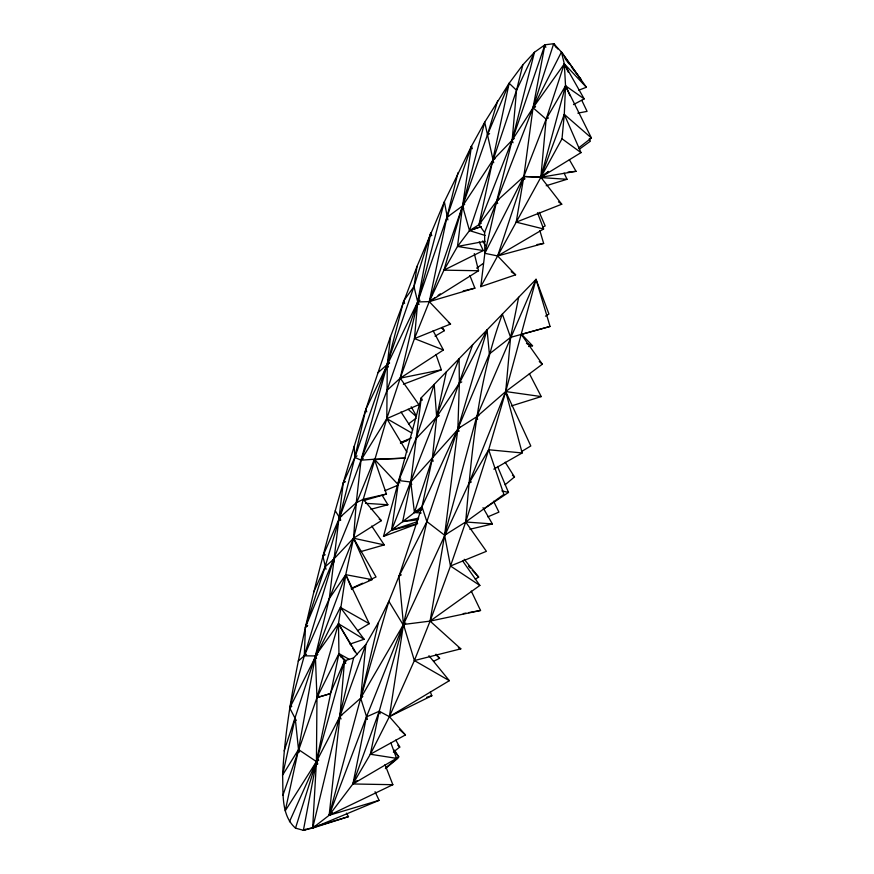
<?xml version="1.0" encoding="UTF-8"?>
<svg xmlns="http://www.w3.org/2000/svg" width="874" height="874" viewBox="0 0 874 874"><rect width="100%" height="100%" fill="white"/><g stroke="black" fill="none" stroke-linecap="round" stroke-linejoin="round"><path stroke-width="1.31" d="M390.591 336.457C356.854 431.68 328.231 528.759 305.441 627.182C294.888 675.963 285.099 725.202 282.586 775.14C283.362 792.926 280.816 815.081 295.499 828.148L303.398 830.3L316.432 761.604L338.948 653.599L338.467 623.741L345.765 574.677L353.533 538.209L363.245 499.316L386.789 418.624L387.28 364.392L390.591 336.457L417.04 266.341L444.363 201.763L471.479 146.177L484.72 122.196L509.16 83.249L522.86 64.807L534.473 52.254L544.917 44.814L553.679 43.7L561.447 52.047L581.035 79.556L571.378 66.905M305.845 829.186L303.398 830.3L312.652 828.049L316.432 761.604L316.967 697.605L315.372 655.937L329.312 598.57L343.22 483.027L354.855 457.397L413.981 286.552L430.663 233.118L431.8 235.532M446.308 371.909L436.672 416.974L432.324 458.686L421.967 506.734L398.97 576.283L388.854 601.301L378.464 622.485L365.824 644.542L353.588 657.925L312.652 828.049L329.159 815.278L352.899 783.967L370.336 754.251L389.378 716.658L414.374 660.558L430.084 621.108L444.615 535.227L457.878 428.73L459.353 383.205L459.112 358.69L391.596 530.157L417.608 523.745L416.527 521.275M296.199 720.394L289.72 708.027L304.294 655.839L305.441 627.182L325.139 566.778L339.549 517.67L354.855 457.397L365.802 409.382L417.696 301.923L471.479 146.177L472.321 148.711M557.699 48.977L553.679 43.7L533.031 107.764L484.6 232.528L484.83 253.307L497.645 255.951L515.616 274.829L480.776 286.672L562.015 138.769L564.287 114.374L565.533 85.794L564.32 63.868L561.447 52.047L533.031 107.764L512.186 140.19L492.816 160.248L462.554 206.067L429.287 301.639L414.473 338.588L400.237 378.158L386.789 418.624L361.028 460.183L339.549 517.681L322.877 556.148L326.002 569.302M298.209 661.028L304.294 655.839L329.312 598.57L353.533 538.209L356.264 502.725L361.028 460.183L387.28 364.392L403.646 300.94L413.981 286.552L417.04 266.341M375.055 791.713L379.087 800.344L329.159 815.278L339.899 716.494L344.52 660.853L338.948 653.599L316.967 697.605L282.914 795.253M545.452 316.148L548.938 314.028L536.035 279.352L476.625 416.843L444.615 535.227L450.492 566.013L486.403 551.319L465.7 521.986C471.632 451.847 477.783 380.594 502.364 314.083L510.591 337.364L505.718 391.552L488.664 449.749L465.7 521.986L450.492 566.013L430.084 621.108L403.471 624.484L360.678 698.162L329.159 815.278L392.841 784.699L385.019 764.608M354.221 446.232L354.855 457.397L361.028 460.183L386.985 390.427L400.237 378.158L443.413 349.993L414.473 338.588L417.696 301.923L430.663 233.118L431.385 235.663M480.776 286.672L484.83 253.307L496.683 201.086L512.186 140.19L516.523 90.306L522.86 64.807M367.419 719.411L360.678 698.162L365.824 644.542L339.899 716.494L316.432 761.604L289.458 821.746M422.35 400.161L421.29 397.714L383.5 536.407L421.967 506.734L457.878 428.73L489.374 353.937L510.591 337.364L550.052 326.45L536.035 279.352L421.29 397.714L410.758 482.022L402.696 521.603L418.111 519.79M386.985 390.427L417.696 301.923L429.287 301.639L443.948 270.153L457.506 246.446L462.554 206.067L471.479 146.177M416.942 521.811L391.596 530.157L398.719 480.547L415.882 438.868L434.192 384.407L436.672 416.974L415.882 438.868M536.035 279.352L505.718 391.552L469.01 483.267L403.471 624.484L379.24 711.239L370.336 754.251L405.438 734.936L389.378 716.658L403.471 624.484L426.883 521.592L457.878 428.73L487.069 329.859L489.374 353.937M537.499 212.721L543.617 228.977L516.217 222.149L523.843 176.472L533.031 107.764L544.917 44.814L545.835 47.338M392.841 784.699L352.899 783.967L366.446 716.899L403.471 624.484L398.97 576.283L426.883 521.592L421.967 506.734M510.591 337.364L518.653 297.28M414.473 338.588L450.558 324.036L429.287 301.639L446.865 217.397L458.009 172.713M493.69 162.793L484.72 122.196L462.554 206.067L469.502 230.605L478.996 224.684L509.16 83.249L516.523 90.306L469.502 230.605L457.506 246.446L483.267 250.565L479.247 241.912M406.967 452.164L386.789 418.624L418.875 404.662L400.237 378.158L417.696 301.923L444.363 201.763L447.859 219.92M341.046 718.963L339.899 716.494L360.678 698.162L378.464 622.485M484.6 232.528L478.996 224.684L512.186 140.19L534.473 52.254L516.523 90.306M573.486 104.596L584.182 98.893L565.533 85.794L540.864 177.247L561.753 204.221L516.217 222.149M295.499 828.148L316.432 761.604L344.52 660.853L353.588 657.925M474.298 253.591L478.548 270.743L443.948 270.153L462.554 206.067L487.331 135.142L497.71 100.641M350.004 644.083L364.119 639.265L338.467 623.741L316.967 697.605L330.175 693.672L344.52 660.853L345.722 663.279M362.699 696.425L360.678 698.162L388.854 601.301L404.465 626.986M317.71 654.539L315.372 655.937L304.294 655.839L333.529 559.36L374.389 459.232L405.11 458.14L373.056 459.648M578.774 90.186L586.399 87.258L564.32 63.868L546.13 119.181L523.843 176.472L497.645 255.951L543.65 243.431L539.848 230.55M421.17 512.983L414.44 512.535L432.324 458.686L472.681 344.695M284.148 750.952L315.372 655.937L345.765 574.677L372.084 579.637L353.533 538.209L381.392 520.653L363.245 499.316L356.264 502.725L339.549 517.681L340.434 520.183M512.983 142.779L512.186 140.19L544.917 44.814M390.94 743.064L396.556 758.337L352.899 783.967L379.24 711.239L389.378 716.658L431.832 695.748L430.336 691.99M578.512 148.012L591.414 137.983L564.287 114.374L540.864 177.247L523.843 176.472L496.683 201.086L478.996 224.684L481.235 223.231M331.246 813.552L329.159 815.278L366.446 716.899L379.24 711.239L380.168 713.785M307.626 625.653L305.441 627.182L333.529 559.36L353.533 538.209L384.254 544.906L371.734 526.039M509.16 83.249L487.331 135.142L489.604 133.646M313.711 592.091L325.139 566.778L333.529 559.36L334.305 561.927M484.83 253.307L523.843 176.472L540.864 177.258L576.042 171.315L569.389 159.724M357.532 630.689L369.243 623.675L340.368 607.364L289.72 708.027L291.796 706.268M439.098 415.849L436.672 416.974L459.353 383.205L487.069 329.859M591.414 137.983L565.533 85.794L546.13 119.181L540.864 177.258L581.002 152.622L564.287 114.374M521.461 334.633L542.35 364.185L505.718 391.552L522.16 452.961L488.664 449.749L469.01 483.267L471.37 481.924M318.409 759.757L316.432 761.604L285.23 810.81L298.515 749.564L315.372 655.937L338.467 623.741L357.182 654.67M329.312 598.57L345.765 574.677L369.243 623.675M584.182 98.893L564.32 63.868L533.031 107.764L546.13 119.181L548.511 117.914M421.913 509.476L414.44 512.535L410.758 482.022L460.03 427.102M360.678 698.162L362.623 696.261M377.939 372.706L389.4 362.688M529.36 373.613L541.235 396.577L505.718 391.552L476.625 416.843L477.663 419.312M329.159 815.278L332.284 812.667M386.308 767.328L398.773 756.862L394.371 750.089M446.701 533.49L444.615 535.227L426.883 521.592M505.096 484.775L514.491 476.942L505.194 462.204M385.412 768.639L397.91 758.271M512.186 140.19L514.262 138.474M464.673 204.385L446.865 217.397L448.996 215.758M346.443 813.126L348.497 816.633L312.652 828.049L315.82 825.526M305.441 627.182L307.55 625.511M339.899 716.494L342.018 714.823M352.899 783.967L357.16 780.613M393.366 752.088L399.757 747.062L395.78 740.125M548.391 171.402L540.864 177.247L548.566 171.643M363.191 458.544L361.028 460.183L374.389 459.232L398.522 484.961L384.855 490.707M408.529 423.945L416.079 418.176M579.353 149.214L590.354 141.206L589.251 138.737M340.74 520.128L339.549 517.67L341.723 516.097M446.854 533.73L444.615 535.227L465.7 521.986L503.883 494.389L488.664 449.749M405.744 623.053L403.471 624.484L414.374 660.558L460.827 648.847L430.084 621.108L479.859 585.449L462.63 560.9M492.816 160.248L495.012 158.686M498.879 199.523L496.683 201.086L497.688 203.533M317.59 654.364L315.372 655.937L316.541 658.384M469.884 275.518L474.888 288.147L429.287 301.639L434.793 297.739M438.093 295.401L440.299 293.85M476.647 268.121L483.256 263.445M354.855 457.397L357.051 455.867M399.8 483.016L398.719 480.547L400.915 479.007M436.672 416.974L438.857 415.456M304.294 655.839L306.534 654.287M483.835 508.952L508.493 492.444L497.524 466.41M458.522 431.363L457.878 428.73L478.886 415.401M475.238 579.222L478.646 577.069L464.181 559.284M429.287 301.639L478.548 270.743M398.97 576.283L401.297 574.841M343.22 483.027L345.481 481.64M322.877 556.148L325.183 554.728M299.465 752.077L298.515 749.564L282.586 775.14L295.183 717.882L298.515 749.564L316.432 761.604L318.737 760.194M521.461 451.607L530.791 445.969L505.718 391.552M319.272 696.217L316.967 697.605L330.175 693.672M389.378 716.658L449.345 680.682L428.948 655.708M387.99 367.004L387.28 364.392L389.607 363.016M435.044 336.173L444.374 330.667L442.091 327.357M535.38 106.388L533.031 107.764L535.576 106.781M497.645 255.951L543.617 228.977M493.81 469.13L522.16 452.961M391.596 530.157L395.157 528.158M459.353 383.205L461.745 381.949M433.548 661.334L439.622 658.264L435.995 654.189M443.948 270.153L483.267 250.565M351.457 588.344L362.524 583.22M368.675 580.38L376.049 576.971L353.533 538.209M542.732 227.076L545.19 225.951L539.324 212.349M400.412 442.747L411.49 437.841M351.304 588.836L372.084 579.637M414.44 512.535L421.825 509.334M400.478 443.304L407.874 440.135L401.406 442.244M487.812 516.851L498.923 512.12L493.57 501.239M312.652 828.049L379.087 800.344M403.417 384.199L441.326 369.822L435.973 354.451M383.5 536.407L416.341 524.214M469.502 230.605L481.115 226.628L469.502 230.605L485.114 235.445M511.519 405.897L541.235 396.577M546.195 185.736L567.029 179.279L564.101 173.107M303.398 830.3L348.497 816.633M426.698 697.255L431.832 695.748M363.813 500.551L386.472 494.05L374.389 459.232M360.842 551.581L384.254 544.906M522.433 334.097L550.052 326.45M370.893 509.291L387.87 504.746L382.364 495.613M463.187 290.966L474.888 288.147M469.819 529.273L492.379 523.941L483.027 507.674M363.245 499.316L386.472 494.05M402.696 521.603L418.679 518.107M430.084 621.108L480.536 610.478L471.261 591.064M400.237 378.158L441.326 369.822M577.834 113.139L587.077 111.38L581.822 100.412M528.617 346.519L532.539 345.787L521.57 334.25M457.506 246.446L485.026 241.279M463.264 613.614L465.918 613.133M468.573 612.652L480.536 610.478M536.964 244.556L543.65 243.431M568.013 172.102L576.042 171.315M540.045 177.531L567.029 179.279M365.485 503.315L387.87 504.746M465.7 521.986L492.379 523.941M398.719 480.547L410.758 482.022L411.763 484.48M370.336 754.251L396.556 758.337M501.916 490.915L508.493 492.444M526.443 343.449L532.539 345.787M458.337 647.787L460.827 648.847M340.86 657.084L338.948 653.599L349.338 659.4M386.789 418.624L411.851 433.045M414.374 660.558L449.345 680.682M450.492 566.013L479.859 585.449M448.373 322.561L450.558 324.036M511.214 271.759L515.616 274.829M379.207 519.101L381.392 520.653M562.015 138.769L581.002 152.622M558.508 201.85L561.753 204.221M539.269 361.596L542.35 364.185M512.426 475.194L514.491 476.942M408.114 409.272L416.155 416.461M399.396 729.462L405.438 734.936M397.736 745.227L399.757 747.062M435.711 654.615L439.622 658.264M468.486 566.166L470.332 568.155M472.178 570.132L478.646 577.069M338.948 653.599L346.126 661.312M441.61 327.695L444.374 330.667M393.671 750.548L398.773 756.862M564.943 58.46L568.963 63.736M340.368 607.364L364.119 639.265M561.447 52.047L586.399 87.258M553.679 43.7L555.875 47.01M400.969 411.916L412.736 430.008M335.266 510.787L339.549 517.67M338.467 623.741L351.435 645.973M352.801 648.322L354.855 651.829M317.251 764.182L316.432 761.604L317.797 763.942M482.677 240.94L485.365 245.594M411.184 406.76L416.494 416.177M418.985 304.327L417.696 301.923L413.981 286.552M433.122 330.765L443.413 349.993M457.878 428.73L459.058 431.144M564.32 63.868L568.406 72.389M463.701 208.547L462.554 206.067L463.209 208.711M565.533 85.794L569.946 95.648M345.765 574.677L352.113 589.546M344.52 660.853L345.525 663.399M403.646 300.94L404.607 303.442M524.782 178.973L523.843 176.472L524.608 179.05M365.802 409.382L366.741 411.862M316.432 761.604L317.393 764.16M418.591 304.48L417.696 301.923L419.771 300.219L417.696 301.923L418.493 304.523M432.324 458.686L433.154 461.264M387.28 364.392L388.078 366.96M403.471 624.484L404.203 627.106"/></g></svg>
